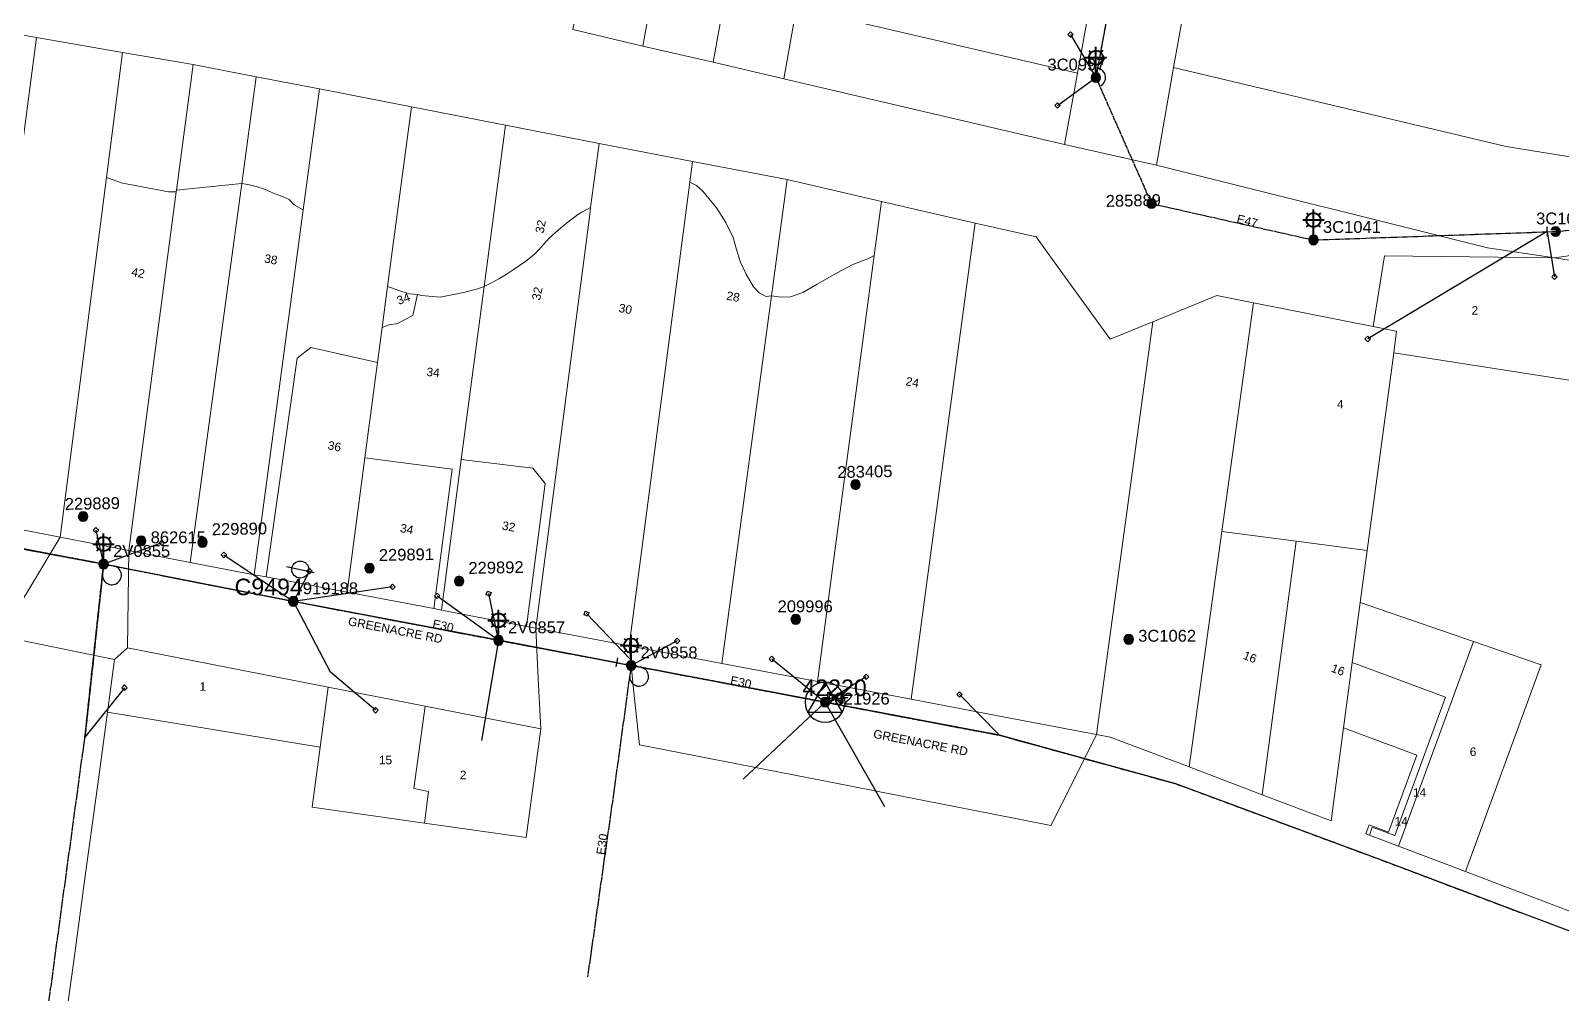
# Model space of a CAD drawing. Header units: metres. Extents: x 304132 to 306101, y 6188673 to 6190119.
# Drawn here: x 305121 to 305444.5, y 6189121.3 to 6189324.8 of the extents above; entities that cross this region are included whole.
import ezdxf
from ezdxf import colors
from ezdxf.entities.mleader import LeaderData, LeaderLine
from ezdxf.enums import TextEntityAlignment as Align
from ezdxf.math import Vec2, Vec3

# ---------------------------------------------------------------- set-up
doc = ezdxf.new("R2010")
doc.units = ezdxf.units.M
doc.linetypes.add('Cable Exist OH', pattern=[1, 1, 0])
doc.layers.get('0').update_dxf_attribs({"color": 6})
for name, color, linetype, lineweight in [('Cadastre Buildings_SP_EXT', 9, 'Continuous', 5), ('Cadastre Land Parcels_SP_EXT', 9, 'Continuous', 5), ('Cadastre Roads_SP_EXT', 9, 'Continuous', 5)]:
    doc.layers.add(name, color=color, linetype=linetype, lineweight=lineweight)
for name, color, linetype in [('Equip_LV_EXT', 7, 'Continuous'), ('Equip_SP_HV_EXT', 7, 'Continuous'), ('Equip_SP_SL_EXT', 7, 'Continuous'), ('Mains_HV_EXT', 7, 'Continuous'), ('Mains_LV_EXT', 7, 'Continuous'), ('Mains_SL_EXT', 7, 'Continuous'), ('Notes_SP_MISC', 7, 'Continuous'), ('Services_SP_EXT', 7, 'Continuous'), ('Sub_SP_TR_HV_LV_EXT', 7, 'Continuous'), ('SupportsOH_SP_TR_HV_LV_SL_EXT', 7, 'Continuous')]:
    doc.layers.add(name, color=color, linetype=linetype)
doc.styles.add('HVSW_LABEL', font='arial.ttf')
doc.styles.add('iecARIAL', font='arial.ttf', dxfattribs={"height": 2})
doc.styles.add('POLE_LABEL', font='arial.ttf')
doc.styles.get("Standard").update_dxf_attribs({"font": 'arial.ttf'})
doc.linetypes.add('Cable P UG', pattern='A,6,-0.5,["P",Standard,S=1.7,R=0,X=0.5,Y=-1],-2.9', length=9.4)

# ---------------------------------------------------------------- blocks, each defined once
blk = doc.blocks.new('SUB_POLE_EXT')
blk.add_wipeout([(0, 4.22), (0.42, 4.2), (0.83, 4.14), (1.21, 4.05), (1.62, 3.9), (1.99, 3.72), (2.35, 3.51), (2.68, 3.26), (2.99, 2.99), (3.28, 2.66), (3.52, 2.34), (3.76, 1.92), (3.9, 1.62), (4.04, 1.23), (4.18, 0.63), (4.22, 0), (4.18, -0.61), (4.06, -1.15), (3.9, -1.62), (3.58, -2.24), (3.22, -2.73), (2.97, -3.01), (2.68, -3.26), (2.36, -3.5), (2, -3.72), (1.64, -3.89), (1.25, -4.03), (0.82, -4.14), (0.42, -4.2), (0, -4.22), (-0.41, -4.2), (-0.8, -4.15), (-1.21, -4.05), (-1.62, -3.9), (-1.99, -3.73), (-2.35, -3.51), (-2.68, -3.26), (-2.96, -3.02), (-3.23, -2.72), (-3.51, -2.35), (-3.71, -2.01), (-3.91, -1.6), (-4.05, -1.21), (-4.16, -0.76), (-4.22, -0.14), (-4.21, 0.39), (-4.14, 0.83), (-4.03, 1.27), (-3.9, 1.63), (-3.71, 2.02), (-3.5, 2.37), (-3.28, 2.67), (-2.99, 2.99), (-2.68, 3.27), (-2.33, 3.52), (-1.98, 3.73), (-1.63, 3.9), (-1.2, 4.05), (-0.78, 4.15), (-0.4, 4.21)])
blk.add_line((2.16, 0.48), (2.16, 0.48, 0))
blk.add_lwpolyline([(-4.22, 0, 1), (4.22, 0, 1)], format="xyb", close=True)
blk.add_lwpolyline([(2.14, 0.52), (0, 4.22), (-3.66, -2.11), (3.66, -2.11)], close=True)
for tag, height, flags, p in [('ASSET_NUM', 3.5, 8, (2, 2)), ('STREET_CODE', 0.2, 9, (1.5, 0)), ('CONSTRUCTED_VOLTAGE', 0.2, 9, (1.5, -0.2)), ('OPERATING_VOLTAGE', 0.2, 9, (1.5, -0.6)), ('OPERATED_BY', 0.2, 9, (1.5, -0.8)), ('ORIENTATION', 0.2, 9, (1.5, -1.2)), ('OWNED_BY', 0.2, 9, (1.5, -1.4)), ('SECONDARY_VOLTAGE', 0.2, 9, (1.5, -1.6)), ('STATE', 0.2, 9, (1.5, -1.8)), ('SUBSTATION_TYPE', 0.2, 9, (1.5, -2)), ('STREETNAME', 0.2, 9, (1.5, -2.8)), ('SUBURB', 0.2, 9, (1.5, -3)), ('NO_PHASES', 0.2, 9, (1.5, -0.4)), ('MAINTAINED_BY', 0.2, 9, (1.5, -1)), ('USAGE', 0.2, 9, (1.5, -2.2)), ('LEGEND', 0.2, 9, (1.5, -2.4)), ('LOCATION', 0.2, 9, (1.5, -2.6)), ('NOTES', 0.2, 9, (1.5, -3.2)), ('Z', 0.2, 1, (1.5, -3.4))]:
    blk.add_attdef(tag, text='', height=height, dxfattribs=dict(flags=flags)).set_placement(p, align=Align.MIDDLE_LEFT)
blk = doc.blocks.new('LV_OH_LINKS_DISTFUSE_EXT')
for p, q in [((0, 0), (0.96, 0)), ((3.84, 0), (4.8, 0))]:
    blk.add_line(p, q)
blk.add_lwpolyline([(3.84, -1.2), (3.84, 1.2), (0.96, -1.2), (0.96, 1.2)], close=True)
at = {"flags": 9}
for tag, p in [('ACTUAL_STATUS', (0, 0)), ('CONSTRUCTED_VOLTAGE', (0, -0.2)), ('OPERATING_VOLTAGE', (0, -0.6)), ('ORIENTATION', (0, -0.8)), ('OWNED_BY', (0, -1)), ('STATE', (0, -1.2)), ('SWITCH_TYPE', (0, -1.4)), ('NO_PHASES', (0, -0.4)), ('USAGE', (0, -1.6)), ('NOTES', (0, -1.8))]:
    blk.add_attdef(tag, text='', height=0.2, dxfattribs=at).set_placement(p, align=Align.MIDDLE_LEFT)
at = {"flags": 1}
blk.add_attdef('Z', (0, 0), '', height=0.2, dxfattribs=at)
blk = doc.blocks.new('SL_LANTERN_EXT')
at = {"lineweight": 40}
for p, q in [((-2.25, 4.22), (2.25, 4.22)), ((-1.46, 5.68), (-1.06, 5.28)), ((0, 1.97), (0, 6.47)), ((1.46, 5.68), (1.06, 5.28)), ((-1.46, 2.76), (-1.06, 3.16)), ((0, 0), (0, 2.72)), ((1.46, 2.76), (1.06, 3.16))]:
    blk.add_line(p, q, dxfattribs=at)
blk.add_circle((0, 4.22), 1.5, dxfattribs=at)
at = {"style": 'iecARIAL', "flags": 8}
blk.add_attdef('ASSET_NUM', (1.5, 1.5), '', height=2.5, dxfattribs=at)
for tag, p, height, flags in [('OPERATING_VOLTAGE', (0.98, -1.65), 0.2, 9), ('ORIENTATION', (0.98, -1.85), 0.2, 9), ('OWNED_BY', (0.98, -2.05), 0.2, 9), ('STATE', (0.98, -2.25), 0.2, 9), ('CONSTRUCTED_VOLTAGE', (0.98, -0.65), 0.2, 9), ('CONTROL_TYPE', (0.98, -0.85), 0.2, 9), ('LANTERN_PURPOSE', (0.98, -1.05), 0.2, 9), ('LANTERN_TYPE', (0.98, -1.25), 0.2, 9), ('NO_PHASES', (0.98, -1.45), 0.2, 9), ('USAGE', (0.98, -2.45), 0.2, 9), ('CEXIST', (0.98, -2.65), 0.2, 9), ('CNEW', (0.98, -2.85), 0.2, 9), ('CNUMBER', (0.98, -3.05), 0.2, 9), ('CREMOVE', (0.98, -3.25), 0.2, 9), ('LNUMBER', (2.18, -3.25), 2.5, 8), ('CREPLACE', (0.98, -3.45), 0.2, 9), ('LKINGHEIGHT', (0.98, -3.65), 0.2, 9), ('LBRACKET', (0.98, -3.85), 0.2, 9), ('LBRACKETVOCAB', (0.98, -4.05), 0.2, 9), ('LCATEGORY', (0.98, -4.25), 0.2, 9), ('LCHARGE1', (0.98, -4.45), 0.2, 9), ('LCHARGE1PERCENT', (0.98, -4.65), 0.2, 9), ('LCHARGE2', (0.98, -4.85), 0.2, 9), ('LCHARGE2PERCENT', (0.98, -5.05), 0.2, 9), ('LCHARGE3', (0.98, -5.25), 0.2, 9), ('LCHARGE3PERCENT', (0.98, -5.45), 0.2, 9), ('LEXIST', (0.98, -5.65), 0.2, 9), ('LLAMP', (0.98, -5.85), 0.2, 9), ('LLAMPVOCAB', (0.98, -6.05), 0.2, 9), ('LMAST', (0.98, -6.25), 0.2, 9), ('LMASTVOCAB', (0.98, -6.45), 0.2, 9), ('LNEW', (0.98, -6.65), 0.2, 9), ('STREETNAME', (0.98, -9.25), 0.2, 9), ('SUBURB', (0.98, -9.45), 0.2, 1), ('LANTNUMBER', (0.98, -6.85), 0.2, 9), ('LOUTREACH', (0.98, -7.25), 0.2, 9), ('LOUTREACHVOCAB', (0.98, -7.45), 0.2, 9), ('LRATECODE', (0.98, -7.65), 0.2, 9), ('LREMOVE', (0.98, -7.85), 0.2, 9), ('LREPLACE', (0.98, -8.05), 0.2, 9), ('LTYPE', (0.98, -8.25), 0.2, 9), ('LTYPEVOCAB', (0.98, -8.45), 0.2, 9), ('LEGEND', (0.98, -8.65), 0.2, 9), ('LOCATION', (0.98, -8.85), 0.2, 9), ('NOTES', (0.98, -9.05), 0.2, 9)]:
    blk.add_attdef(tag, p, '', height=height, dxfattribs=dict(flags=flags))
blk = doc.blocks.new('CCP_EXT')
blk.add_wipeout([(0, 0.57), (0.57, 0), (0, -0.57), (-0.57, 0)])
blk.add_lwpolyline([(-0.57, 0), (0, 0.57), (0.57, 0), (0, -0.57), (-0.57, 0)])
at = {"flags": 1}
blk.add_attdef('Z', (0, 0), '', height=0.2, dxfattribs=at)
at = {"flags": 9}
for tag, p in [('CCP_TYPE', (0, 0)), ('CONSTRUCTED_VOLTAGE', (0, -0.2)), ('OPERATING_VOLTAGE', (0, -0.6)), ('ORIENTATION', (0, -0.8)), ('OWNED_BY', (0, -1)), ('STATE', (0, -1.8)), ('NO_PHASES', (0, -0.4)), ('USAGE', (0, -1.2)), ('LEGEND', (0, -1.4)), ('LIFE_SUPPORT', (0, -1.6)), ('NOTES', (0, -2))]:
    blk.add_attdef(tag, text='', height=0.2, dxfattribs=at).set_placement(p, align=Align.MIDDLE_LEFT)
blk = doc.blocks.new('POLE_EXT')
blk.add_hatch(color=256).paths.add_polyline_path([(-1, 0, 1), (1, 0, 1)])
blk.add_lwpolyline([(-1, 0, 1), (1, 0, 1)], format="xyb", close=True)
for tag, height, flags, p in [('pNumber', 2.5, 8, (-17.84, 2.07)), ('OWNED_BY', 0.2, 9, (1.35, -0.4)), ('SPECIAL_USE', 0.2, 9, (1.35, -0.8)), ('STATE', 0.2, 9, (1.35, -1)), ('cLV', 0.2, 9, (1.35, -1.4)), ('hDepth', 0.2, 9, (1.35, -1.6)), ('hDia', 0.2, 9, (1.35, -1.8)), ('cHV', 0.2, 9, (1.35, -2)), ('PARENT', 0.2, 9, (1.35, -0.6)), ('USAGE', 0.2, 9, (1.35, -1.2)), ('LBRACKET', 0.2, 9, (1.35, -2.2)), ('LExisting', 0.2, 9, (1.35, -2.4)), ('LANTNUMBER', 0.2, 9, (1.35, -2.6)), ('LOther', 0.2, 9, (1.35, -2.8)), ('LRemove', 0.2, 9, (1.35, -3)), ('LEGEND', 0.2, 9, (1.35, -3.2)), ('cLinedev', 0.2, 9, (1.35, -3.4)), ('pExisting', 0.2, 9, (1.35, -3.8)), ('pFooting', 0.2, 9, (1.35, -4.4)), ('pNew', 0.2, 9, (1.35, -4.6)), ('pRelocate', 0.2, 9, (1.35, -5)), ('pRemove', 0.2, 9, (1.35, -5.2)), ('pReplace', 0.2, 9, (1.35, -5.4)), ('pStay', 0.2, 9, (1.35, -5.6)), ('pType', 0.2, 9, (1.35, -5.8)), ('cspan', 0.2, 9, (1.35, -6)), ('STREETNAME', 0.2, 9, (1.35, -6.2)), ('SUBURB', 0.2, 9, (1.35, -6.4)), ('LOCATION', 0.2, 9, (1.35, -3.6)), ('PFNUMBER', 0.2, 9, (1.35, -4)), ('NEWPFNUMBER', 0.2, 9, (1.35, -4.2)), ('OPERATED_BY', 0.2, 9, (1.36, -7.01)), ('NOTES', 0.2, 9, (1.35, -6.6)), ('MAINTAINED_BY', 0.2, 9, (1.36, -6.81))]:
    blk.add_attdef(tag, text='', height=height, dxfattribs=dict(flags=flags)).set_placement(p, align=Align.MIDDLE_LEFT)
at = {"style": 'POLE_LABEL'}
for tag, height, flags, p in [('ASSET_NUM', 2.5, 8, (2, 2)), ('STRUCTURE_PLANT_NUMBER', 0.2, 9, (1.35, 0.03)), ('STREET_CODE', 0.2, 9, (1.35, -0.2))]:
    blk.add_attdef(tag, text='', height=height, dxfattribs=dict(at, flags=flags)).set_placement(p, align=Align.MIDDLE_LEFT)
at = {"flags": 1}
blk.add_attdef('Z', (1.35, -7.33), '', height=0.2, dxfattribs=at)
blk = doc.blocks.new('HV_ABS_CLOSED_EXT')
blk.add_line((-3, 6.87), (3, 6.87))
blk.add_circle((0, 6.87), 1.8)
at = {"style": 'HVSW_LABEL'}
for tag, height, flags, p in [('ASSET_NUM', 3.5, 8, (2, 2)), ('STREET_CODE', 0.2, 9, (0, -0.2))]:
    blk.add_attdef(tag, text='', height=height, dxfattribs=dict(at, flags=flags)).set_placement(p, align=Align.MIDDLE_LEFT)
at = {"flags": 1}
blk.add_attdef('Z', (0, 0), '', height=0.2, dxfattribs=at)
at = {"flags": 9}
for tag, p in [('ACTUAL_STATUS', (0, -0.4)), ('CONSTRUCTED_VOLTAGE', (0, -0.6)), ('OPERATING_VOLTAGE', (0, -1)), ('ORIENTATION', (0, -1.2)), ('OWNED_BY', (0, -1.4)), ('STATE', (0, -1.6)), ('SWITCH_TYPE', (0, -1.8)), ('STREETNAME', (0, -2.6)), ('SUBURB', (0, -2.8)), ('NO_PHASES', (0, -0.8)), ('USAGE', (0, -2)), ('LEGEND', (0, -2.2)), ('LOCATION', (0, -2.4)), ('NOTES', (0, -3))]:
    blk.add_attdef(tag, text='', height=0.2, dxfattribs=at).set_placement(p, align=Align.MIDDLE_LEFT)
blk = doc.blocks.new('End Shackle_EXT')
blk.add_wipeout([(0, 0.25), (1.81, 0.25), (1.82, -0.25), (0, -0.25)])
blk.add_line((1.81, -1), (1.81, 1))
at = {"flags": 1}
blk.add_attdef('Z', (0, 0), '', height=0.2, dxfattribs=at)
at = {"flags": 9}
for tag, p in [('CONNECTOR_TYPE', (0, 0)), ('CONSTRUCTED_VOLTAGE', (0, -0.2)), ('OPERATING_VOLTAGE', (0, -0.6)), ('ORIENTATION', (0, -0.8)), ('OWNED_BY', (0, -1)), ('STATE', (0, -1.2)), ('NO_PHASES', (0, -0.4)), ('USAGE', (0, -1.4)), ('NOTES', (0, -1.6))]:
    blk.add_attdef(tag, text='', height=0.2, dxfattribs=at).set_placement(p, align=Align.MIDDLE_LEFT)

msp = doc.modelspace()

# ---------------------------------------------------------------- linework, layer by layer
at = {"layer": 'Cadastre Buildings_SP_EXT', "linetype": 'Continuous'}
msp.add_lwpolyline([(305379.24, 6189267.37), (305371.51, 6189268.94), (305358.04, 6189263.39), (305346.13, 6189176.2), (305349.03, 6189175.64), (305365.67, 6189169.37), (305372.56, 6189219.06), (305379.24, 6189267.37)], close=True, dxfattribs=at)
at = {"layer": 'Cadastre Land Parcels_SP_EXT', "linetype": 'Continuous'}
for points in [[(305613.03, 6189512.63), (305568.68, 6189518.29), (305553.32, 6189559.34), (305538.56, 6189600.49), (305544.44, 6189644.85), (305423.74, 6189660.85), (305387.27, 6189456.27), (305373.5, 6189379.01), (305368.55, 6189351.36), (305362.38, 6189317.05), (305432.59, 6189300.35), (305516.12, 6189286.88), (305545.97, 6189283.81), (305582.12, 6189279.81), (305613.03, 6189512.63)], [(305261.14, 6189381.67), (305246.27, 6189385.17), (305235.54, 6189325.08), (305250.34, 6189321.59), (305261.14, 6189381.67)], [(305276.01, 6189378.17), (305261.14, 6189381.67), (305250.34, 6189321.59), (305265.17, 6189318.16), (305276.01, 6189378.17)], [(305282.73, 6189329.7), (305290.87, 6189374.66), (305276.01, 6189378.17), (305265.17, 6189318.16), (305280.07, 6189314.65), (305282.73, 6189329.7)], [(305344.86, 6189331.01), (305300.03, 6189341.26), (305297.27, 6189326.29), (305342.08, 6189315.85), (305344.86, 6189331.01)], [(305122.25, 6189323.41), (305102.46, 6189326.92), (305097.15, 6189285.27), (305089.47, 6189225.2), (305109.12, 6189221.37), (305118.5, 6189294.43), (305122.25, 6189323.41)], [(305137.03, 6189293.8), (305140.41, 6189292.63), (305142.76, 6189292.2), (305146.45, 6189291.52), (305150.17, 6189290.83), (305151.74, 6189290.8), (305151.81, 6189291.17), (305155.39, 6189317.69), (305140.43, 6189320.24), (305137.03, 6189293.8)], [(305168.7, 6189315.08), (305155.39, 6189317.69), (305151.81, 6189291.17), (305165.63, 6189292.6), (305168.7, 6189315.08)], [(305545.97, 6189283.81), (305516.12, 6189286.88), (305432.59, 6189300.35), (305362.38, 6189317.05), (305358.79, 6189296.46), (305428.7, 6189278.98), (305442.86, 6189276.87), (305463.76, 6189279.91), (305476.98, 6189281.92), (305508.37, 6189277.04), (305508.43, 6189266.79), (305514.62, 6189265.67), (305537.96, 6189264.25), (305545.97, 6189283.81)], [(305182.07, 6189312.53), (305168.7, 6189315.08), (305165.63, 6189292.6), (305167.29, 6189292.27), (305168.66, 6189291.95), (305170.4, 6189291.4), (305172.32, 6189290.56), (305174.35, 6189289.72), (305175.66, 6189289.16), (305176.69, 6189288.09), (305178.59, 6189286.98), (305182.07, 6189312.53)], [(305201.44, 6189308.73), (305182.07, 6189312.53), (305178.59, 6189286.98), (305168.23, 6189209.96), (305170.78, 6189209.5), (305177.29, 6189255.67), (305180.19, 6189257.93), (305194.27, 6189254.76), (305195.26, 6189262.14), (305196.42, 6189270.8), (305201.44, 6189308.73)], [(305221.3, 6189304.91), (305201.44, 6189308.73), (305196.42, 6189270.8), (305197.26, 6189270.52), (305199.22, 6189269.84), (305201.03, 6189269.28), (305202.74, 6189269.1), (305203.55, 6189268.89), (305207.54, 6189268.58), (305212.45, 6189269.53), (305215.46, 6189270.3), (305216.81, 6189270.8), (305221.3, 6189304.91)], [(305218.39, 6189271.59), (305219.94, 6189272.45), (305221.47, 6189273.36), (305222.97, 6189274.33), (305225.6, 6189276.16), (305226.6, 6189276.95), (305227.48, 6189277.71), (305228.27, 6189278.51), (305229.89, 6189280.31), (305230.62, 6189281.07), (305231.79, 6189282.17), (305232.97, 6189283.21), (305234.17, 6189284.19), (305235.37, 6189285.1), (305236.54, 6189285.94), (305237.43, 6189286.51), (305238.36, 6189287.03), (305239.3, 6189287.5), (305241.11, 6189301.03), (305221.3, 6189304.91), (305216.81, 6189270.8), (305218.39, 6189271.59)], [(305227.73, 6189198.65), (305247.4, 6189194.93), (305260.25, 6189292.82), (305260.82, 6189297.22), (305241.11, 6189301.03), (305239.3, 6189287.5), (305239.11, 6189286.05), (305227.73, 6189198.65)], [(305280.78, 6189293.38), (305260.82, 6189297.22), (305260.25, 6189292.82), (305261.66, 6189292.15), (305262.98, 6189290.97), (305265.85, 6189287.42), (305267.81, 6189284.36), (305269.36, 6189281.19), (305270.11, 6189278.6), (305270.86, 6189276.11), (305272.11, 6189273.44), (305273.66, 6189270.77), (305274.88, 6189269.49), (305276.39, 6189268.72), (305277.48, 6189268.85), (305280.78, 6189293.38)], [(305141.77, 6189215.07), (305151.74, 6189290.8), (305150.17, 6189290.83), (305146.45, 6189291.52), (305142.76, 6189292.2), (305140.41, 6189292.63), (305137.03, 6189293.8), (305127.28, 6189217.86), (305141.77, 6189215.07)], [(305178.59, 6189286.98), (305176.69, 6189288.09), (305175.66, 6189289.16), (305174.35, 6189289.72), (305172.32, 6189290.56), (305170.4, 6189291.4), (305168.66, 6189291.95), (305167.29, 6189292.27), (305165.63, 6189292.6), (305154.76, 6189212.56), (305168.23, 6189209.96), (305178.59, 6189286.98)], [(305277.48, 6189268.85), (305276.39, 6189268.72), (305274.88, 6189269.49), (305273.66, 6189270.77), (305272.11, 6189273.44), (305270.86, 6189276.11), (305270.11, 6189278.6), (305269.36, 6189281.19), (305267.81, 6189284.36), (305265.85, 6189287.42), (305262.98, 6189290.97), (305261.66, 6189292.15), (305260.25, 6189292.82), (305247.4, 6189194.93), (305267, 6189191.23), (305277.48, 6189268.85)], [(305300.68, 6189288.76), (305280.78, 6189293.38), (305277.48, 6189268.85), (305279.5, 6189268.58), (305281.5, 6189268.62), (305284.08, 6189269.57), (305287.15, 6189271.33), (305291.2, 6189273.61), (305294.67, 6189275.48), (305297.84, 6189276.64), (305299.17, 6189277.35), (305300.68, 6189288.76)], [(305239.11, 6189286.05), (305239.3, 6189287.5), (305238.36, 6189287.03), (305237.43, 6189286.51), (305236.54, 6189285.94), (305235.37, 6189285.1), (305234.17, 6189284.19), (305232.97, 6189283.21), (305231.79, 6189282.17), (305230.62, 6189281.07), (305229.89, 6189280.31), (305228.27, 6189278.51), (305227.48, 6189277.71), (305226.6, 6189276.95), (305225.6, 6189276.16), (305222.97, 6189274.33), (305221.47, 6189273.36), (305219.94, 6189272.45), (305218.39, 6189271.59), (305216.81, 6189270.8), (305211.98, 6189234.29), (305227.08, 6189232.47), (305229.7, 6189229.23), (305225.75, 6189199.03), (305227.73, 6189198.65), (305239.11, 6189286.05)], [(305463.76, 6189279.91), (305442.86, 6189276.87), (305462.67, 6189273.67), (305463.76, 6189279.91)], [(305462.67, 6189273.67), (305442.86, 6189276.87), (305406.96, 6189277.29), (305404.51, 6189262.35), (305409.01, 6189261.47), (305409.47, 6189261.4), (305408.89, 6189256.84), (305458.1, 6189249.11), (305462.67, 6189273.67)], [(305191.62, 6189234.66), (305210.07, 6189232.23), (305206.18, 6189202.79), (305207.78, 6189202.49), (305211.98, 6189234.29), (305216.81, 6189270.8), (305215.46, 6189270.3), (305212.45, 6189269.53), (305207.54, 6189268.58), (305203.55, 6189268.89), (305202.74, 6189269.1), (305201.76, 6189264.7), (305198.51, 6189263.01), (305196.76, 6189262.69), (305195.26, 6189262.14), (305194.27, 6189254.76), (305191.62, 6189234.66)], [(305202.74, 6189269.1), (305201.03, 6189269.28), (305199.22, 6189269.84), (305197.26, 6189270.52), (305196.42, 6189270.8), (305195.26, 6189262.14), (305196.76, 6189262.69), (305198.51, 6189263.01), (305201.76, 6189264.7), (305202.74, 6189269.1)], [(305404.51, 6189262.35), (305379.24, 6189267.37), (305372.56, 6189219.06), (305388.27, 6189217.02), (305403.26, 6189215.08), (305408.89, 6189256.84), (305409.47, 6189261.4), (305409.01, 6189261.47), (305404.51, 6189262.35)], [(305194.27, 6189254.76), (305180.19, 6189257.93), (305177.29, 6189255.67), (305170.78, 6189209.5), (305187.88, 6189206.24), (305191.62, 6189234.66), (305194.27, 6189254.76)], [(305458.1, 6189249.11), (305408.89, 6189256.84), (305403.26, 6189215.08), (305401.79, 6189204.12), (305425.75, 6189195.85), (305440.03, 6189190.92), (305424.03, 6189147.3), (305438.23, 6189141.89), (305447.1, 6189138.46), (305455.96, 6189135.14), (305477.43, 6189127.06), (305481.3, 6189128.64), (305496.72, 6189168.75), (305527.1, 6189238.25), (305458.1, 6189249.11)], [(305206.18, 6189202.79), (305210.07, 6189232.23), (305191.62, 6189234.66), (305187.88, 6189206.24), (305206.18, 6189202.79)], [(305207.78, 6189202.49), (305225.75, 6189199.03), (305229.7, 6189229.23), (305227.08, 6189232.47), (305211.98, 6189234.29), (305207.78, 6189202.49)], [(305388.27, 6189217.02), (305372.56, 6189219.06), (305365.67, 6189169.37), (305381.1, 6189163.48), (305388.27, 6189217.02)], [(305403.26, 6189215.08), (305388.27, 6189217.02), (305381.1, 6189163.48), (305395.7, 6189157.97), (305398.29, 6189177.64), (305400.12, 6189191.43), (305401.79, 6189204.12), (305403.26, 6189215.08)], [(305425.75, 6189195.85), (305401.79, 6189204.12), (305400.12, 6189191.43), (305419.84, 6189184.08), (305409.14, 6189154.88), (305404.35, 6189156.63), (305403.73, 6189154.95), (305409.9, 6189152.62), (305425.75, 6189195.85)], [(305183.86, 6189186.21), (305141.49, 6189194.49), (305138.74, 6189192.04), (305137.25, 6189180.9), (305182.16, 6189173.55), (305183.86, 6189186.21)], [(305424.03, 6189147.3), (305440.03, 6189190.92), (305425.75, 6189195.85), (305409.9, 6189152.62), (305424.03, 6189147.3)], [(305403.73, 6189154.95), (305404.35, 6189156.63), (305409.14, 6189154.88), (305419.84, 6189184.08), (305400.12, 6189191.43), (305398.29, 6189177.64), (305413.77, 6189171.88), (305407.8, 6189155.59), (305403.67, 6189157.11), (305402.98, 6189155.23), (305403.73, 6189154.95)], [(305204.21, 6189157.52), (305205.05, 6189164.2), (305201.94, 6189164.84), (305204.37, 6189182.22), (305183.86, 6189186.21), (305182.16, 6189173.55), (305180.46, 6189160.89), (305204.21, 6189157.52)], [(305225.7, 6189154.45), (305228.75, 6189177.41), (305204.37, 6189182.22), (305201.94, 6189164.84), (305205.05, 6189164.2), (305204.21, 6189157.52), (305225.7, 6189154.45)]]:
    msp.add_lwpolyline(points, close=True, dxfattribs=at)
msp.add_lwpolyline([(305102.46, 6189326.92), (305122.25, 6189323.41), (305140.43, 6189320.24), (305155.39, 6189317.69), (305168.7, 6189315.08), (305182.07, 6189312.53), (305201.44, 6189308.73), (305221.3, 6189304.91), (305241.11, 6189301.03), (305260.82, 6189297.22), (305280.78, 6189293.38), (305300.68, 6189288.76), (305320.48, 6189284.2), (305333.34, 6189281.31), (305339.34, 6189272.97), (305348.98, 6189259.68), (305358.04, 6189263.39), (305371.51, 6189268.94), (305379.24, 6189267.37), (305404.51, 6189262.35), (305406.96, 6189277.29), (305442.86, 6189276.87), (305428.7, 6189278.98), (305428.7, 6189278.98), (305358.79, 6189296.46), (305339.34, 6189300.79), (305280.07, 6189314.65), (305265.17, 6189318.16), (305250.33, 6189321.59), (305235.54, 6189325.08)], dxfattribs=at)
at = {"layer": 'Cadastre Roads_SP_EXT', "linetype": 'Continuous'}
msp.add_lwpolyline([(305120.45, 6189206.5), (305127.28, 6189217.86), (305109.12, 6189221.37), (305089.47, 6189225.2), (305069.95, 6189228.97), (305054.76, 6189231.89), (305036.59, 6189235.41), (305034, 6189223.35), (305032.38, 6189215.81), (305044.32, 6189213.54), (305059.39, 6189210.64), (305074.05, 6189207.81), (305089.42, 6189204.84), (305104.09, 6189202.01), (305116.33, 6189199.66), (305120.45, 6189206.5)], close=True, dxfattribs=at)
at = {"layer": 'Mains_HV_EXT', "linetype": 'Cable Exist OH'}
msp.add_lwpolyline([(305124.46, 6189116.48), (305128.48, 6189146.04), (305132.51, 6189175.67), (305136.46, 6189212.21)], dxfattribs=at)
at = {"layer": 'Mains_LV_EXT', "linetype": 'Cable Exist OH'}
for points in [[(305351.47, 6189344.97), (305345.99, 6189314.94)], [(305132.51, 6189175.67), (305136.46, 6189212.21)]]:
    msp.add_lwpolyline(points, dxfattribs=at)
at = {"layer": 'Mains_LV_EXT', "linetype": 'Continuous'}
for points in [[(305346.8, 6189313.11, 0.764799), (305346.35, 6189316.91)], [(305136.25, 6189210.22, 2.570163), (305138.43, 6189211.82)], [(305247.56, 6189188.81, 2.504071), (305249.8, 6189190.42)]]:
    msp.add_lwpolyline(points, format="xyb", dxfattribs=at)
at = {"layer": 'Mains_SL_EXT', "linetype": 'Cable Exist OH'}
for points in [[(305351.46, 6189344.92), (305345.99, 6189314.94)], [(305345.99, 6189314.94), (305357.71, 6189288.33), (305391.94, 6189280.64)], [(305136.46, 6189212.21), (305132.51, 6189175.67)]]:
    msp.add_lwpolyline(points, dxfattribs=at)
at = {"layer": 'Services_SP_EXT'}
msp.add_lwpolyline([(305219.85, 6189196.1), (305216.27, 6189174.93)], dxfattribs=at)

# ---------------------------------------------------------------- block references
at = {"layer": 'Equip_SP_SL_EXT'}
for p in [(305345.99, 6189314.94), (305391.94, 6189280.64), (305136.46, 6189212.21), (305219.85, 6189196.1), (305247.83, 6189190.79)]:
    msp.add_blockref('SL_LANTERN_EXT', p, dxfattribs=at)
at = {"layer": 'Sub_SP_TR_HV_LV_EXT'}
ref = msp.add_blockref('SUB_POLE_EXT', (305288.8, 6189183.03), dxfattribs=at)
ref.add_attrib('ASSET_NUM', '42220', dxfattribs={"layer": '0', "height": 3.5}).set_placement((305290.8, 6189183.28), align=Align.BOTTOM_CENTER)
at = {"layer": 'SupportsOH_SP_TR_HV_LV_SL_EXT'}
ref = msp.add_blockref('POLE_EXT', (305345.99, 6189314.94), dxfattribs=at)
ref.add_attrib('ASSET_NUM', '3C0997', dxfattribs={"layer": '0', "height": 2.5, "style": 'POLE_LABEL'}).set_placement((305347.99, 6189315.69), align=Align.BOTTOM_RIGHT)
ref = msp.add_blockref('POLE_EXT', (305357.71, 6189288.33), dxfattribs=at)
ref.add_attrib('ASSET_NUM', '285889', dxfattribs={"layer": '0', "height": 2.5, "rotation": 1, "style": 'POLE_LABEL'}).set_placement((305359.71, 6189289.08), align=Align.MIDDLE_RIGHT)
ref = msp.add_blockref('POLE_EXT', (305391.94, 6189280.64), dxfattribs=at)
ref.add_attrib('ASSET_NUM', '3C1041', dxfattribs={"layer": '0', "height": 2.5, "style": 'POLE_LABEL'}).set_placement((305393.94, 6189281.39), align=Align.BOTTOM_LEFT)
ref = msp.add_blockref('POLE_EXT', (305443.06, 6189282.43), dxfattribs=at)
ref.add_attrib('ASSET_NUM', '3C1040', dxfattribs={"layer": '0', "height": 2.5, "style": 'POLE_LABEL'}).set_placement((305445.06, 6189283.18), align=Align.BOTTOM_CENTER)
ref = msp.add_blockref('POLE_EXT', (305295.23, 6189228.98), dxfattribs=at)
ref.add_attrib('ASSET_NUM', '283405', dxfattribs={"layer": '0', "height": 2.5, "rotation": 1, "style": 'POLE_LABEL'}).set_placement((305297.23, 6189229.73), align=Align.BOTTOM_CENTER)
ref = msp.add_blockref('POLE_EXT', (305192.6, 6189211.35), dxfattribs=at)
ref.add_attrib('ASSET_NUM', '229891', dxfattribs={"layer": '0', "height": 2.5, "rotation": 1, "style": 'POLE_LABEL'}).set_placement((305194.6, 6189212.1), align=Align.BOTTOM_LEFT)
ref = msp.add_blockref('POLE_EXT', (305176.52, 6189204.33), dxfattribs=at)
ref.add_attrib('ASSET_NUM', '919188', dxfattribs={"layer": '0', "height": 2.5, "style": 'POLE_LABEL'}).set_placement((305178.52, 6189205.08), align=Align.BOTTOM_LEFT)
ref = msp.add_blockref('POLE_EXT', (305282.6, 6189200.53), dxfattribs=at)
ref.add_attrib('ASSET_NUM', '209996', dxfattribs={"layer": '0', "height": 2.5, "style": 'POLE_LABEL'}).set_placement((305284.6, 6189201.28), align=Align.BOTTOM_CENTER)
ref = msp.add_blockref('POLE_EXT', (305219.85, 6189196.1), dxfattribs=at)
ref.add_attrib('ASSET_NUM', '2V0857', dxfattribs={"layer": '0', "height": 2.5, "style": 'POLE_LABEL'}).set_placement((305221.85, 6189196.85), align=Align.BOTTOM_LEFT)
ref = msp.add_blockref('POLE_EXT', (305352.91, 6189196.31), dxfattribs=at)
ref.add_attrib('ASSET_NUM', '3C1062', dxfattribs={"layer": '0', "height": 2.5, "style": 'POLE_LABEL'}).set_placement((305354.91, 6189197.06), align=Align.MIDDLE_LEFT)

# ---------------------------------------------------------------- texts
at = {"layer": 'Cadastre Land Parcels_SP_EXT'}
for s, rotation, p in [('32', 79.415, (305229.35, 6189281.94)), ('42', 349.0883, (305142.2, 6189273.09)), ('38', 349.1285, (305170.24, 6189275.93)), ('34', 20.699, (305198.77, 6189266.9)), ('32', 78.5303, (305228.61, 6189267.78)), ('28', 349.2935, (305267.85, 6189268.07)), ('30', 349.4, (305245.1, 6189265.46)), ('34', 354.0563, (305204.55, 6189251.94)), ('24', 349.3, (305305.7, 6189249.99)), ('36', 349.3321, (305183.67, 6189236.46)), ('34', 349.3, (305198.94, 6189218.98)), ('32', 349.9338, (305220.46, 6189219.5)), ('16', 339.101, (305376.9, 6189192.23)), ('16', 339.3338, (305395.5, 6189189.53))]:
    msp.add_text(s, height=1.8, rotation=rotation, dxfattribs=at).set_placement(p)
for s, p in [('2', (305425.31, 6189264.87)), ('4', (305396.9, 6189245.07)), ('1', (305156.7, 6189185.44)), ('15', (305194.58, 6189169.92)), ('6', (305424.93, 6189171.67)), ('2', (305211.67, 6189166.77)), ('14', (305412.94, 6189163.07)), ('14', (305409.07, 6189156.98))]:
    msp.add_text(s, height=1.8, dxfattribs=at).set_placement(p)
at = {"layer": 'Cadastre Roads_SP_EXT'}
for rotation, p in [(349.0537, (305187.95, 6189199.3)), (349.1042, (305298.86, 6189175.53))]:
    msp.add_text('GREENACRE RD', height=1.8, rotation=rotation, dxfattribs=at).set_placement(p)
at = {"layer": 'Mains_LV_EXT'}
for s, rotation, p in [('E47', 346.2013, (305375.58, 6189284.31)), ('E30', 348.0922, (305205.78, 6189198.77)), ('E30', 348.1448, (305268.66, 6189186.85)), ('E30', 81.9331, (305242.27, 6189150.7))]:
    msp.add_text(s, height=1.8, rotation=rotation, dxfattribs=at).set_placement(p)

# ---------------------------------------------------------------- next in the draw order: linework, layer by layer
at = {"layer": 'Cadastre Land Parcels_SP_EXT', "linetype": 'Continuous'}
msp.add_lwpolyline([(305320.48, 6189284.2), (305300.68, 6189288.76), (305299.17, 6189277.35), (305287.18, 6189187.4), (305306.96, 6189183.64), (305319.7, 6189278.57), (305320.48, 6189284.2)], close=True, dxfattribs=at)
at = {"layer": 'Services_SP_EXT'}
for points in [[(305271.47, 6189166.77), (305288.8, 6189183.03)], [(305301.39, 6189160.94), (305288.8, 6189183.03)]]:
    msp.add_lwpolyline(points, dxfattribs=at)

# ---------------------------------------------------------------- next in the draw order: block references
at = {"layer": 'Equip_LV_EXT'}
for p in [(305288.39, 6189183.95), (305288.8, 6189184.03)]:
    msp.add_blockref('LV_OH_LINKS_DISTFUSE_EXT', p, dxfattribs=at)
at = {"layer": 'Services_SP_EXT'}
for p in [(305340.63, 6189324.05), (305337.9, 6189309.04), (305442.81, 6189272.89), (305403.38, 6189259.73), (305134.84, 6189219.34), (305148.72, 6189216.66), (305161.87, 6189214.12), (305179.9, 6189210.7), (305197.44, 6189207.39), (305206.88, 6189205.52), (305257.54, 6189195.96), (305277.57, 6189192.16), (305140.86, 6189186.1), (305193.85, 6189181.32)]:
    msp.add_blockref('CCP_EXT', p, dxfattribs=at)
for p, rotation in [((305217.77, 6189205.97), 25.76932762806706), ((305238.42, 6189201.73), 115.9422954981391)]:
    msp.add_blockref('CCP_EXT', p, dxfattribs=dict(at, rotation=rotation))
at = {"layer": 'SupportsOH_SP_TR_HV_LV_SL_EXT'}
ref = msp.add_blockref('POLE_EXT', (305288.8, 6189183.03), dxfattribs=at)
ref.add_attrib('ASSET_NUM', '821926', dxfattribs={"layer": '0', "height": 2.5, "style": 'POLE_LABEL'}).set_placement((305290.8, 6189183.78), align=Align.MIDDLE_LEFT)

# ---------------------------------------------------------------- next in the draw order: linework, layer by layer
at = {"layer": 'Cadastre Buildings_SP_EXT', "linetype": 'Continuous'}
for points in [[(305342.08, 6189315.85), (305297.27, 6189326.29), (305282.73, 6189329.7), (305280.07, 6189314.65), (305339.34, 6189300.79), (305342.08, 6189315.85)], [(305137.03, 6189293.8), (305140.43, 6189320.24), (305122.25, 6189323.41), (305118.5, 6189294.43), (305109.12, 6189221.37), (305127.28, 6189217.86), (305137.03, 6189293.8)], [(305165.63, 6189292.6), (305151.81, 6189291.17), (305151.74, 6189290.8), (305141.77, 6189215.07), (305154.76, 6189212.56), (305165.63, 6189292.6)]]:
    msp.add_lwpolyline(points, close=True, dxfattribs=at)
at = {"layer": 'Cadastre Roads_SP_EXT', "linetype": 'Continuous'}
for points in [[(305368.55, 6189351.36), (305357.64, 6189355.04), (305349.74, 6189357.71), (305347.57, 6189345.86), (305344.86, 6189331.01), (305342.08, 6189315.85), (305339.34, 6189300.79), (305358.79, 6189296.46), (305362.38, 6189317.05), (305368.55, 6189351.36)], [(305141.49, 6189194.49), (305183.86, 6189186.21), (305204.37, 6189182.22), (305228.75, 6189177.41), (305228.24, 6189188.03), (305227.73, 6189198.65), (305225.75, 6189199.03), (305207.78, 6189202.49), (305206.18, 6189202.79), (305187.88, 6189206.24), (305170.78, 6189209.5), (305168.23, 6189209.96), (305154.76, 6189212.56), (305141.77, 6189215.07), (305141.63, 6189204.79), (305141.49, 6189194.49)]]:
    msp.add_lwpolyline(points, close=True, dxfattribs=at)
msp.add_lwpolyline([(305127.31, 6189107.69), (305130, 6189127.44), (305132.71, 6189147.32), (305135.42, 6189167.27), (305137.25, 6189180.9), (305138.74, 6189192.04), (305138.74, 6189192.04), (305130.49, 6189193.73), (305118.9, 6189196.11), (305114.71, 6189164.91), (305112.7, 6189149.88), (305110, 6189129.99), (305107.98, 6189114.96)], dxfattribs=at)
at = {"layer": 'Mains_HV_EXT', "linetype": 'Cable Exist OH'}
for points in [[(305014.63, 6189235.56), (305063.58, 6189226.11), (305104.25, 6189218.23), (305136.46, 6189212.21)], [(305136.46, 6189212.21), (305176.52, 6189204.33)]]:
    msp.add_lwpolyline(points, dxfattribs=at)
at = {"layer": 'Mains_LV_EXT', "linetype": 'Cable Exist OH'}
for points in [[(305136.46, 6189212.21), (305112.67, 6189216.64), (305104.35, 6189218.24)], [(305136.46, 6189212.21), (305176.52, 6189204.33)], [(305176.52, 6189204.33), (305219.85, 6189196.1)]]:
    msp.add_lwpolyline(points, dxfattribs=at)
at = {"layer": 'Mains_SL_EXT', "linetype": 'Cable Exist OH'}
for points in [[(305063.58, 6189226.11), (305112.67, 6189216.64), (305136.46, 6189212.21)], [(305136.46, 6189212.21), (305176.52, 6189204.33), (305219.85, 6189196.1)]]:
    msp.add_lwpolyline(points, dxfattribs=at)
at = {"layer": 'Services_SP_EXT'}
for points in [[(305340.63, 6189324.05), (305345.99, 6189314.94)], [(305337.9, 6189309.04), (305345.99, 6189314.94)], [(305441.13, 6189282.37), (305403.38, 6189259.73)], [(305441.29, 6189282.37), (305442.81, 6189272.89)], [(305134.84, 6189219.34), (305136.46, 6189212.21)], [(305148.72, 6189216.66), (305136.46, 6189212.21)], [(305161.87, 6189214.12), (305176.52, 6189204.33)], [(305179.9, 6189210.7), (305176.52, 6189204.33)], [(305197.44, 6189207.39), (305176.52, 6189204.33)], [(305193.85, 6189181.32), (305184.34, 6189189.39), (305176.52, 6189204.33)], [(305206.88, 6189205.52), (305219.85, 6189196.1)], [(305219.85, 6189196.1), (305217.77, 6189205.97)], [(305249.09, 6189190.55), (305238.42, 6189201.73)], [(305257.54, 6189195.96), (305247.83, 6189190.79)], [(305277.57, 6189192.16), (305288.8, 6189183.03)], [(305140.86, 6189186.1), (305132.51, 6189175.67)]]:
    msp.add_lwpolyline(points, dxfattribs=at)

# ---------------------------------------------------------------- next in the draw order: block references
at = {"layer": 'Equip_SP_HV_EXT'}
ref = msp.add_blockref('HV_ABS_CLOSED_EXT', (305176.52, 6189204.33), dxfattribs=dict(at, rotation=347.7392668417397))
ref.add_attrib('ASSET_NUM', 'C9494', dxfattribs={"layer": '0', "height": 3.5, "style": 'HVSW_LABEL'}).set_placement((305178.52, 6189204.58), align=Align.BOTTOM_RIGHT)
at = {"layer": 'Services_SP_EXT'}
for p in [(305297.45, 6189188.39), (305317.17, 6189184.65)]:
    msp.add_blockref('CCP_EXT', p, dxfattribs=at)
at = {"layer": 'SupportsOH_SP_TR_HV_LV_SL_EXT'}
ref = msp.add_blockref('POLE_EXT', (305132.11, 6189222.24), dxfattribs=at)
ref.add_attrib('ASSET_NUM', '229889', dxfattribs={"layer": '0', "height": 2.5, "rotation": 1, "style": 'POLE_LABEL'}).set_placement((305134.11, 6189222.99), align=Align.BOTTOM_CENTER)
ref = msp.add_blockref('POLE_EXT', (305157.34, 6189216.79), dxfattribs=at)
ref.add_attrib('ASSET_NUM', '229890', dxfattribs={"layer": '0', "height": 2.5, "rotation": 1, "style": 'POLE_LABEL'}).set_placement((305159.34, 6189217.54), align=Align.BOTTOM_LEFT)
ref = msp.add_blockref('POLE_EXT', (305144.39, 6189217.1), dxfattribs=at)
ref.add_attrib('ASSET_NUM', '862615', dxfattribs={"layer": '0', "height": 2.5, "style": 'POLE_LABEL'}).set_placement((305146.39, 6189217.85), align=Align.MIDDLE_LEFT)
ref = msp.add_blockref('POLE_EXT', (305136.46, 6189212.21), dxfattribs=at)
ref.add_attrib('ASSET_NUM', '2V0855', dxfattribs={"layer": '0', "height": 2.5, "style": 'POLE_LABEL'}).set_placement((305138.47, 6189212.96), align=Align.BOTTOM_LEFT)
ref = msp.add_blockref('POLE_EXT', (305211.52, 6189208.62), dxfattribs=at)
ref.add_attrib('ASSET_NUM', '229892', dxfattribs={"layer": '0', "height": 2.5, "rotation": 1, "style": 'POLE_LABEL'}).set_placement((305213.52, 6189209.37), align=Align.BOTTOM_LEFT)
ref = msp.add_blockref('POLE_EXT', (305247.83, 6189190.79), dxfattribs=at)
ref.add_attrib('ASSET_NUM', '2V0858', dxfattribs={"layer": '0', "height": 2.5, "style": 'POLE_LABEL'}).set_placement((305249.83, 6189191.54), align=Align.BOTTOM_LEFT)

# ---------------------------------------------------------------- next in the draw order: linework, layer by layer
at = {"layer": 'Cadastre Buildings_SP_EXT', "linetype": 'Continuous'}
for points in [[(305339.34, 6189272.97), (305333.34, 6189281.31), (305320.48, 6189284.2), (305319.7, 6189278.58), (305306.96, 6189183.64), (305326.75, 6189179.9), (305346.13, 6189176.2), (305358.04, 6189263.39), (305348.98, 6189259.68), (305339.34, 6189272.97)], [(305287.18, 6189187.4), (305299.17, 6189277.35), (305297.84, 6189276.64), (305294.67, 6189275.48), (305291.2, 6189273.61), (305287.15, 6189271.33), (305284.08, 6189269.57), (305281.5, 6189268.62), (305279.5, 6189268.58), (305277.48, 6189268.85), (305267, 6189191.23), (305287.18, 6189187.4)]]:
    msp.add_lwpolyline(points, close=True, dxfattribs=at)
at = {"layer": 'Cadastre Roads_SP_EXT', "linetype": 'Continuous'}
msp.add_lwpolyline([(305267, 6189191.23), (305247.4, 6189194.93), (305248.52, 6189184.48), (305249.64, 6189174), (305294.33, 6189165.27), (305309.29, 6189162.36), (305324.35, 6189159.38), (305336.5, 6189157.01), (305341.09, 6189166.15), (305346.13, 6189176.2), (305326.75, 6189179.9), (305306.96, 6189183.64), (305287.18, 6189187.4), (305267, 6189191.23)], close=True, dxfattribs=at)
at = {"layer": 'Mains_HV_EXT', "linetype": 'Cable P UG'}
msp.add_lwpolyline([(305483.18, 6189120.73), (305435.58, 6189138.63), (305406.52, 6189149.63), (305362.84, 6189165.82), (305325.64, 6189176.05), (305288.8, 6189183.03), (305247.84, 6189190.79), (305219.85, 6189196.1), (305176.52, 6189204.33), (305136.46, 6189212.21), (305104.36, 6189218.34), (305063.58, 6189226.11), (305014.63, 6189235.56), (305011, 6189200.31), (305005.11, 6189160.76), (304969.83, 6189164.99), (304927.07, 6189170.49), (304903.33, 6189160.05), (304883.59, 6189124.1), (304862.58, 6189087.09)], dxfattribs=at)
at = {"layer": 'Mains_HV_EXT', "linetype": 'Cable Exist OH'}
msp.add_lwpolyline([(305288.8, 6189183.03), (305325.64, 6189176.05), (305362.84, 6189165.82), (305406.52, 6189149.63), (305435.58, 6189138.63)], dxfattribs=at)
at = {"layer": 'Mains_LV_EXT', "linetype": 'Cable Exist OH'}
msp.add_lwpolyline([(305325.64, 6189176.05), (305288.8, 6189183.03)], dxfattribs=at)
at = {"layer": 'Services_SP_EXT'}
for points in [[(305297.45, 6189188.39), (305288.8, 6189183.03)], [(305317.17, 6189184.65), (305325.64, 6189176.05)]]:
    msp.add_lwpolyline(points, dxfattribs=at)

# ---------------------------------------------------------------- next in the draw order: block references
at = {"layer": 'Mains_LV_EXT', "rotation": 180.811405709992}
msp.add_blockref('End Shackle_EXT', (305443.06, 6189282.43), dxfattribs=at)

# ---------------------------------------------------------------- next in the draw order: linework, layer by layer
at = {"layer": 'Mains_LV_EXT', "linetype": 'Cable Exist OH'}
msp.add_lwpolyline([(305345.99, 6189314.94), (305357.71, 6189288.33), (305391.94, 6189280.64), (305443.06, 6189282.43)], dxfattribs=at)
at = {"layer": 'Mains_SL_EXT', "linetype": 'Cable Exist OH'}
msp.add_lwpolyline([(305391.94, 6189280.64), (305443.06, 6189282.43), (305477.16, 6189285.43)], dxfattribs=at)

# ---------------------------------------------------------------- next in the draw order: block references
at = {"layer": 'Mains_LV_EXT', "rotation": 168.3024143716586}
msp.add_blockref('End Shackle_EXT', (305246.56, 6189191.08), dxfattribs=at)

# ---------------------------------------------------------------- next in the draw order: linework, layer by layer
at = {"layer": 'Mains_HV_EXT', "linetype": 'Cable Exist OH'}
msp.add_lwpolyline([(305176.52, 6189204.33), (305288.8, 6189183.03)], dxfattribs=at)
at = {"layer": 'Mains_LV_EXT', "linetype": 'Cable Exist OH'}
for points in [[(305219.85, 6189196.1), (305246.56, 6189191.08)], [(305247.83, 6189190.79), (305244.26, 6189164.68), (305238.64, 6189125.05)], [(305288.8, 6189183.03), (305247.83, 6189190.79)]]:
    msp.add_lwpolyline(points, dxfattribs=at)
at = {"layer": 'Mains_SL_EXT', "linetype": 'Cable Exist OH'}
for points in [[(305247.83, 6189190.79), (305244.26, 6189164.68)], [(305325.64, 6189176.05), (305288.8, 6189183.03), (305247.83, 6189190.79)]]:
    msp.add_lwpolyline(points, dxfattribs=at)

# ---------------------------------------------------------------- next in the draw order: leaders
at = {"layer": 'Notes_SP_MISC', "color": 7, "linetype": 'Continuous'}
ml = msp.add_multileader_mtext('Standard', dxfattribs=at)
ml.set_content('{\\H0.875x;REPLACE SUB 42102 WITH NEW PAD SUB \\PHV SWG SIEMENS RTR\\PTX - 315kVA 3ɸ 11kV\\PLV SWG CAT 1 FIF\\PSIZE 14 CUBICLE\\PNEW PLINTH & CULVERT\\PREPLACE EARTH GRID}\\P{\\H0.75x;REFER TO NOTE 17 AND EARTHING DETAIL}', color=7)
ml.set_leader_properties()
ml.build(insert=Vec2(0, 0))
ml.multileader.update_dxf_attribs({"has_text_frame": 1})
ctx = ml.context
ctx.base_point, ctx.plane_origin = Vec3(305277.9, 6189510.43), Vec3(305474.89, 6189541.34)
ctx.text_align_type = 1
notes = []
notes.append((ctx, [(0, (1, 1, 0), (305269.9, 6189510.43), (1, 0), 8, [(0, [(305252.73, 6189502.93)], 0, [])])]))
ctx.mtext.insert, ctx.mtext.alignment, ctx.mtext.flow_direction = Vec3(305328.89, 6189512.45), 2, 5
ctx.mtext.has_bg_fill, ctx.mtext.bg_color, ctx.mtext.bg_scale_factor, ctx.mtext.bg_transparency, ctx.mtext.use_window_bg_color = 1, -1027028792, 1.5, 0, 1
for ctx, leaders in notes:
    for number, flags, end, landing, length, lines in leaders:
        leader = LeaderData()
        leader.index, (leader.has_last_leader_line, leader.has_dogleg_vector, leader.attachment_direction) = number, flags
        leader.last_leader_point, leader.dogleg_vector, leader.dogleg_length = Vec3(end), Vec3(landing), length
        for number, points, colour, breaks in lines:
            line = LeaderLine()
            line.index, line.vertices, line.color, line.breaks = number, Vec3.list(points), colors.encode_raw_color(colour), breaks
            leader.lines.append(line)
        ctx.leaders.append(leader)

doc.saveas('drawing.dxf')
